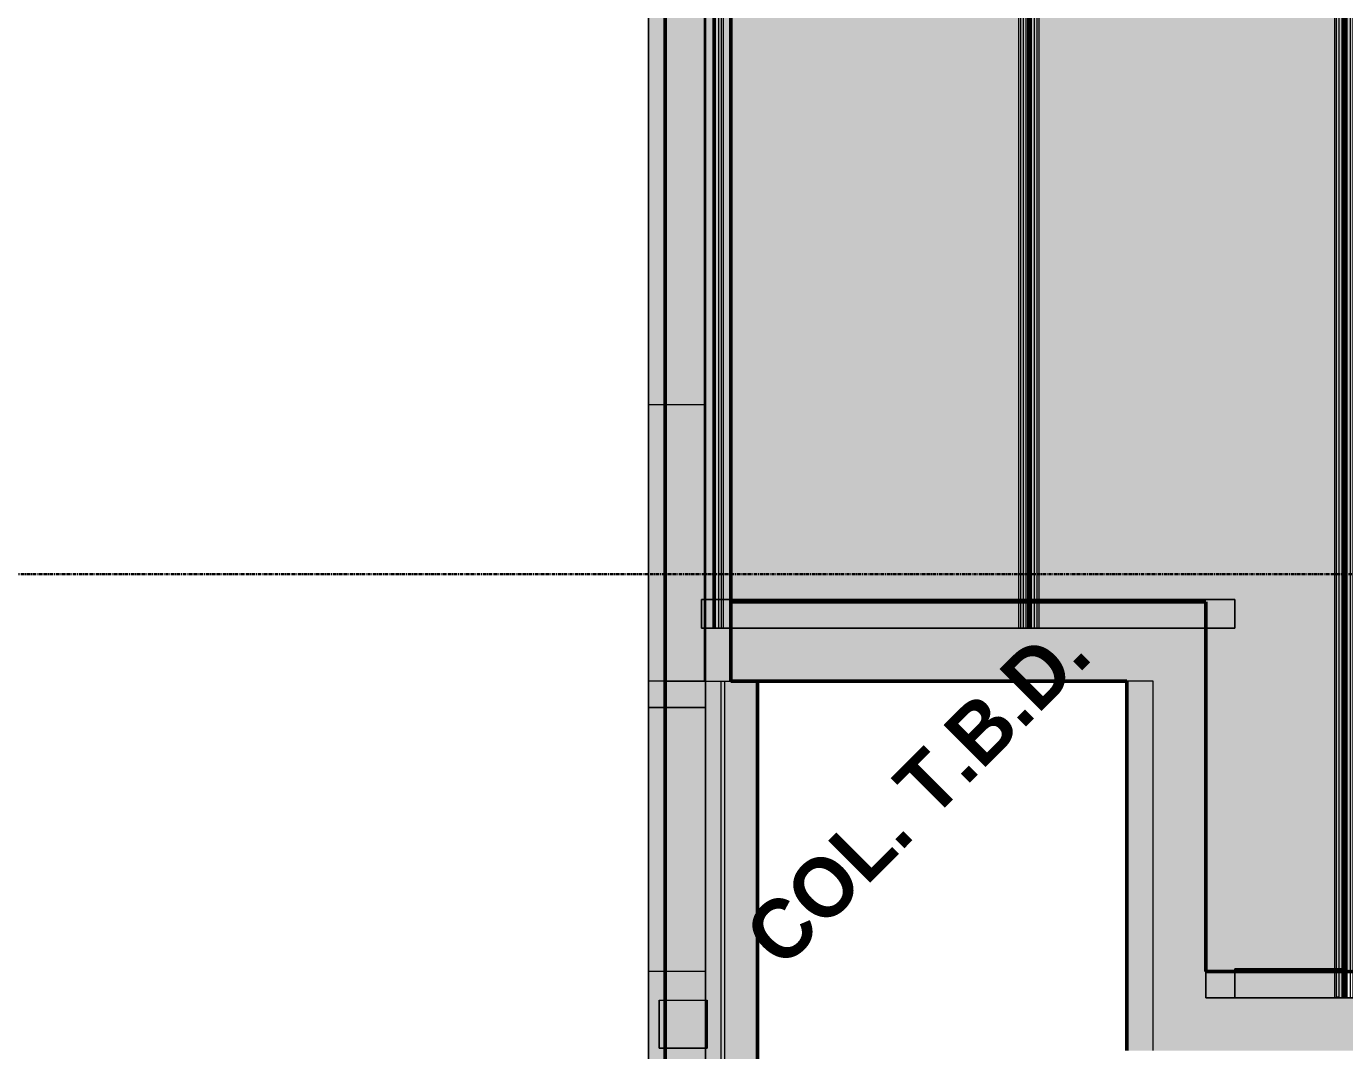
# Model space of a CAD drawing. Header units: inches. Extents: x -15746 to 650, y -81 to 12338.
# Drawn here: x -3926.2 to -3726.3, y 11775 to 11930.2 of the extents above; entities that cross this region are included whole.
import ezdxf

# ---------------------------------------------------------------- set-up
doc = ezdxf.new("R2010")
doc.units = ezdxf.units.IN
doc.header["$MEASUREMENT"] = 0
doc.linetypes.add('Grid Line 1_2_', pattern=[0.875, 0.5, -0.125, 0.125, -0.125])
for name, color, linetype, lineweight in [('A-WALL', 113, 'Continuous', 13), ('S-BEAM', 12, 'Continuous', 9), ('S-COLS', 52, 'Continuous', 9), ('S-COLS-IDEN', 171, 'Continuous', 30), ('S-FNDN', 32, 'Continuous', 13), ('S-GRID', 1, 'Continuous', 9)]:
    doc.layers.add(name, color=color, linetype=linetype, lineweight=lineweight)
doc.styles.add('Century Gothic_B', font='', dxfattribs={"height": 9})
doc.styles.get('Century Gothic_B').set_extended_font_data('Century Gothic', bold=True)

# ---------------------------------------------------------------- blocks, each defined once
blk = doc.blocks.new('CTR - 1st Phase - Shell_rvt-1-FRAMING PLAN - 1ST FLOOR')
at = {"layer": 'A-WALL', "lineweight": 5, "transparency": 33554585}
h = blk.add_hatch(color=13, dxfattribs=at)
h.paths.add_polyline_path([(-3831.82, 11872.85), (-3829.32, 11872.85), (-3829.32, 11933.34), (-3831.82, 11933.34)], flags=0)
h.paths.add_polyline_path([(-3829.32, 12009.39), (-3829.32, 12032.24), (-3831.82, 12032.24), (-3831.82, 12009.39)], flags=0)
h.paths.add_polyline_path([(-3831.82, 12070.27), (-3829.32, 12070.27), (-3829.32, 12087.19), (-3823.2, 12087.19), (-3823.2, 12089.69), (-3831.82, 12089.69), (-3831.82, 12074.25)], flags=0)
h = blk.add_hatch(color=13, dxfattribs=at)
h.paths.add_polyline_path([(-3829.32, 11872.85), (-3823.2, 11872.85), (-3823.2, 11933.34), (-3829.32, 11933.34)], flags=0)
h.paths.add_polyline_path([(-3829.32, 12009.39), (-3823.2, 12009.39), (-3823.2, 12032.24), (-3829.32, 12032.24), (-3829.32, 12031.2)], flags=0)
h.paths.add_polyline_path([(-3829.32, 12070.27), (-3823.2, 12070.27), (-3823.2, 12077.19), (-3829.32, 12077.19), (-3829.32, 12074.25)], flags=0)
h.paths.add_polyline_path([(-3823.2, 12081.06), (-3823.2, 12087.19), (-3829.32, 12087.19)], flags=0)
for points in [[(-3829.32, 11830.99), (-3829.32, 11872.85), (-3831.82, 11872.85), (-3831.82, 11830.99)], [(-3823.82, 11830.99), (-3823.2, 11830.99), (-3823.2, 11838.99), (-3823.82, 11838.99), (-3823.82, 11843.36), (-3823.2, 11843.36), (-3823.2, 11872.85), (-3829.32, 11872.85), (-3829.32, 11830.99)], [(-3829.32, 11786.99), (-3829.32, 11826.99), (-3831.82, 11826.99), (-3831.82, 11786.99)], [(-3823.2, 11786.99), (-3823.2, 11826.99), (-3829.32, 11826.99), (-3829.32, 11786.99), (-3827.75, 11786.99)], [(-3829.32, 11775.36), (-3829.32, 11782.61), (-3830.2, 11782.61), (-3830.2, 11775.36)], [(-3829.32, 11775.36), (-3823.2, 11775.36), (-3823.2, 11782.61), (-3829.32, 11782.61), (-3829.32, 11779.11)]]:
    blk.add_hatch(color=13, dxfattribs=at).paths.add_polyline_path(points, flags=0)
h = blk.add_hatch(color=13, dxfattribs=at)
h.paths.add_polyline_path([(-3829.32, 11551.9), (-3829.32, 11567.79), (-3831.82, 11567.79), (-3831.82, 11551.9)], flags=0)
h.paths.add_polyline_path([(-3829.32, 11759.79), (-3829.32, 11775.36), (-3830.2, 11775.36), (-3830.2, 11782.61), (-3829.32, 11782.61), (-3829.32, 11786.99), (-3831.82, 11786.99), (-3831.82, 11759.79)], flags=0)
h.paths.add_polyline_path([(-3831.82, 11826.99), (-3829.32, 11826.99), (-3829.32, 11830.99), (-3831.82, 11830.99)], flags=0)
h = blk.add_hatch(color=13, dxfattribs=at)
h.paths.add_polyline_path([(-3829.32, 11551.9), (-3823.2, 11551.9), (-3823.2, 11567.79), (-3829.32, 11567.79), (-3829.32, 11563.18)], flags=0)
h.paths.add_polyline_path([(-3823.2, 11759.79), (-3823.2, 11775.36), (-3829.32, 11775.36), (-3829.32, 11759.79), (-3826.78, 11759.79)], flags=0)
h.paths.add_polyline_path([(-3829.32, 11782.61), (-3823.2, 11782.61), (-3823.2, 11786.99), (-3829.32, 11786.99)], flags=0)
h.paths.add_polyline_path([(-3829.32, 11826.99), (-3823.2, 11826.99), (-3823.2, 11830.99), (-3829.32, 11830.99), (-3829.32, 11828.15)], flags=0)
at = {"layer": 'A-WALL', "color": 253}
for p, q in [((-3831.82, 12089.69), (-3831.82, 11872.85)), ((-3831.82, 11872.85), (-3831.82, 11830.99)), ((-3829.32, 11872.85), (-3831.82, 11872.85)), ((-3831.82, 11830.99), (-3831.82, 11826.99)), ((-3829.32, 11830.99), (-3831.82, 11830.99)), ((-3831.82, 11826.99), (-3831.82, 11786.99)), ((-3831.82, 11826.99), (-3829.32, 11826.99)), ((-3831.82, 11786.99), (-3831.82, 11759.79)), ((-3829.32, 11786.99), (-3831.82, 11786.99)), ((-3823.2, 11775.36), (-3823.2, 11782.61))]:
    blk.add_line(p, q, dxfattribs=at)
at = {"layer": 'A-WALL', "color": 9}
for p, q in [((-3823.2, 11872.85), (-3823.2, 12087.19)), ((-3823.2, 11872.85), (-3829.32, 11872.85)), ((-3823.2, 11830.99), (-3823.2, 11872.85)), ((-3829.32, 11830.99), (-3831.82, 11830.99)), ((-3823.2, 11830.99), (-3829.32, 11830.99)), ((-3823.2, 11830.99), (-3829.32, 11830.99)), ((-3823.2, 11826.99), (-3823.2, 11830.99)), ((-3829.32, 11826.99), (-3823.2, 11826.99)), ((-3823.2, 11786.99), (-3823.2, 11826.99)), ((-3823.2, 11786.99), (-3829.32, 11786.99)), ((-3823.2, 11782.61), (-3823.2, 11786.99)), ((-3823.2, 11759.79), (-3823.2, 11775.36))]:
    blk.add_line(p, q, dxfattribs=at)
at = {"layer": 'A-WALL', "color": 33}
for p, q in [((-3831.82, 11551.9), (-3831.82, 11933.34)), ((-3823.2, 11933.34), (-3823.2, 11843.36)), ((-3823.2, 11843.33), (-3823.2, 11838.99)), ((-3823.2, 11838.99), (-3823.2, 11782.61)), ((-3829.32, 11826.99), (-3831.82, 11826.99)), ((-3823.2, 11826.99), (-3829.32, 11826.99)), ((-3829.32, 11786.99), (-3831.82, 11786.99)), ((-3823.2, 11786.99), (-3829.32, 11786.99)), ((-3823.2, 11782.61), (-3823.2, 11775.36)), ((-3823.2, 11775.36), (-3823.2, 11556.21))]:
    blk.add_line(p, q, dxfattribs=at)
blk = doc.blocks.new('CTR - 1st Phase - Common Walls_rvt-1-FRAMING PLAN - 1ST FLOOR')
at = {"layer": 'A-WALL', "lineweight": 5, "transparency": 33554585}
for points in [[(-3823.2, 11838.99), (-3823.2, 11843.36), (-3823.82, 11843.36), (-3823.82, 11838.99)], [(-3822.07, 11838.99), (-3822.07, 11843.36), (-3823.2, 11843.33), (-3823.2, 11838.99)], [(-3774.61, 11842.99), (-3773.77, 11842.99), (-3773.77, 11843.36), (-3774.61, 11843.36)], [(-3751.32, 11838.99), (-3747.32, 11842.99), (-3755.32, 11842.99), (-3755.32, 11838.99)], [(-3747.32, 11838.99), (-3747.32, 11842.99), (-3751.32, 11838.99), (-3749.99, 11838.99)], [(-3727.55, 11786.99), (-3727.15, 11786.99), (-3727.15, 11787.36), (-3727.55, 11787.36)], [(-3727.55, 11783.23), (-3727.15, 11783.24), (-3727.15, 11786.99), (-3727.55, 11786.99), (-3727.55, 11784.26)], [(-3727.55, 11782.99), (-3727.15, 11782.99), (-3727.15, 11783.24), (-3727.55, 11783.23)]]:
    blk.add_hatch(color=8, dxfattribs=at).paths.add_polyline_path(points, flags=0)
h = blk.add_hatch(color=8, dxfattribs=at)
h.paths.add_polyline_path([(-3822.03, 11838.99), (-3821.66, 11838.99), (-3821.66, 11843.36), (-3822.07, 11843.36), (-3822.07, 11838.99)], flags=0)
h.paths.add_polyline_path([(-3774.19, 11838.99), (-3773.77, 11838.99), (-3773.77, 11842.99), (-3774.61, 11842.99), (-3774.61, 11838.99), (-3774.23, 11838.99)], flags=0)
h = blk.add_hatch(color=8, dxfattribs=at)
h.paths.add_polyline_path([(-3821.66, 11838.99), (-3821.23, 11838.99), (-3821.23, 11843.36), (-3821.66, 11843.36), (-3821.66, 11842.99)], flags=0)
h.paths.add_polyline_path([(-3820.83, 11838.99), (-3775.43, 11838.99), (-3775.43, 11842.99), (-3819.32, 11842.99), (-3819.32, 11843.36), (-3820.83, 11843.36), (-3820.83, 11842.99)], flags=0)
h.paths.add_polyline_path([(-3774.61, 11838.99), (-3774.61, 11842.99), (-3775.04, 11842.99), (-3775.04, 11838.99)], flags=0)
h.paths.add_polyline_path([(-3755.32, 11838.99), (-3755.32, 11842.99), (-3772.95, 11842.99), (-3772.95, 11838.99), (-3759.32, 11838.99)], flags=0)
h.paths.add_polyline_path([(-3773.34, 11838.99), (-3773.34, 11842.99), (-3773.77, 11842.99), (-3773.77, 11838.99)], flags=0)
h = blk.add_hatch(color=8, dxfattribs=at)
h.paths.add_polyline_path([(-3820.83, 11838.99), (-3820.83, 11843.36), (-3821.23, 11843.36), (-3821.23, 11838.99)], flags=0)
h.paths.add_polyline_path([(-3775.43, 11838.99), (-3775.04, 11838.99), (-3775.04, 11842.99), (-3775.43, 11842.99), (-3775.43, 11840.6)], flags=0)
h.paths.add_polyline_path([(-3773.34, 11838.99), (-3772.95, 11838.99), (-3772.95, 11842.99), (-3773.34, 11842.99), (-3773.34, 11840.48)], flags=0)
h = blk.add_hatch(color=8, dxfattribs=at)
h.paths.add_polyline_path([(-3742.95, 11838.99), (-3742.95, 11843.36), (-3772.95, 11843.36), (-3772.95, 11842.99), (-3747.32, 11842.99), (-3747.32, 11838.99)], flags=0)
h.paths.add_polyline_path([(-3775.04, 11842.99), (-3774.61, 11842.99), (-3774.61, 11843.36), (-3775.04, 11843.36)], flags=0)
h.paths.add_polyline_path([(-3775.43, 11842.99), (-3775.43, 11843.36), (-3819.32, 11843.36), (-3819.32, 11842.99), (-3801.85, 11842.99)], flags=0)
h.paths.add_polyline_path([(-3773.77, 11842.99), (-3773.34, 11842.99), (-3773.34, 11843.36), (-3773.77, 11843.36)], flags=0)
h = blk.add_hatch(color=8, dxfattribs=at)
h.paths.add_polyline_path([(-3775.04, 11842.99), (-3775.04, 11843.36), (-3775.43, 11843.36), (-3775.43, 11842.99)], flags=0)
h.paths.add_polyline_path([(-3772.95, 11842.99), (-3772.95, 11843.36), (-3773.34, 11843.36), (-3773.34, 11842.99)], flags=0)
h = blk.add_hatch(color=8, dxfattribs=at)
h.paths.add_polyline_path([(-3742.95, 11786.99), (-3727.55, 11786.99), (-3727.55, 11787.36), (-3742.95, 11787.36)], flags=0)
h.paths.add_polyline_path([(-3726.35, 11786.99), (-3725.89, 11786.99), (-3725.89, 11787.36), (-3727.15, 11787.36), (-3727.15, 11786.99), (-3726.72, 11786.99)], flags=0)
h.paths.add_polyline_path([(-3247.07, 11786.99), (-3247.07, 11787.36), (-3247.91, 11787.36), (-3247.91, 11786.99), (-3247.45, 11786.99)], flags=0)
h.paths.add_polyline_path([(-3294.95, 11786.99), (-3294.95, 11787.36), (-3295.79, 11787.36), (-3295.79, 11786.99), (-3295.33, 11786.99)], flags=0)
h.paths.add_polyline_path([(-3678.43, 11786.99), (-3678.01, 11786.99), (-3678.01, 11787.36), (-3678.84, 11787.36), (-3678.84, 11786.99), (-3678.47, 11786.99)], flags=0)
h.paths.add_polyline_path([(-3342.84, 11786.99), (-3342.84, 11787.36), (-3343.67, 11787.36), (-3343.67, 11786.99), (-3343.21, 11786.99)], flags=0)
h.paths.add_polyline_path([(-3630.54, 11786.99), (-3630.13, 11786.99), (-3630.13, 11787.36), (-3630.96, 11787.36), (-3630.96, 11786.99), (-3630.59, 11786.99)], flags=0)
h.paths.add_polyline_path([(-3390.72, 11786.99), (-3390.72, 11787.36), (-3391.55, 11787.36), (-3391.55, 11786.99), (-3391.09, 11786.99)], flags=0)
h.paths.add_polyline_path([(-3582.66, 11786.99), (-3582.25, 11786.99), (-3582.25, 11787.36), (-3583.08, 11787.36), (-3583.08, 11786.99), (-3582.7, 11786.99)], flags=0)
h.paths.add_polyline_path([(-3438.6, 11786.99), (-3438.6, 11787.36), (-3439.43, 11787.36), (-3439.43, 11786.99), (-3438.98, 11786.99)], flags=0)
h.paths.add_polyline_path([(-3534.78, 11786.99), (-3534.36, 11786.99), (-3534.36, 11787.36), (-3535.2, 11787.36), (-3535.2, 11786.99), (-3534.82, 11786.99)], flags=0)
h.paths.add_polyline_path([(-3486.48, 11786.99), (-3486.48, 11787.36), (-3487.32, 11787.36), (-3487.32, 11786.99), (-3486.86, 11786.99)], flags=0)
h = blk.add_hatch(color=8, dxfattribs=at)
h.paths.add_polyline_path([(-3534.82, 11782.99), (-3534.36, 11782.99), (-3534.36, 11786.99), (-3535.2, 11786.99), (-3535.2, 11782.99)], flags=0)
h.paths.add_polyline_path([(-3678.43, 11782.99), (-3678.01, 11782.99), (-3678.01, 11786.99), (-3678.84, 11786.99), (-3678.84, 11782.99), (-3678.47, 11782.99)], flags=0)
h.paths.add_polyline_path([(-3630.54, 11782.99), (-3630.13, 11782.99), (-3630.13, 11786.99), (-3630.96, 11786.99), (-3630.96, 11782.99), (-3630.59, 11782.99)], flags=0)
h.paths.add_polyline_path([(-3247.07, 11782.99), (-3247.07, 11786.99), (-3247.91, 11786.99), (-3247.91, 11782.99), (-3247.45, 11782.99)], flags=0)
h.paths.add_polyline_path([(-3582.66, 11782.99), (-3582.25, 11782.99), (-3582.25, 11786.99), (-3583.08, 11786.99), (-3583.08, 11782.99), (-3582.7, 11782.99)], flags=0)
h.paths.add_polyline_path([(-3294.95, 11782.99), (-3294.95, 11786.99), (-3295.79, 11786.99), (-3295.79, 11782.99), (-3295.33, 11782.99)], flags=0)
h.paths.add_polyline_path([(-3742.95, 11782.99), (-3727.55, 11783.23), (-3727.55, 11786.99), (-3742.95, 11786.99), (-3742.95, 11786.39)], flags=0)
h.paths.add_polyline_path([(-3342.84, 11782.99), (-3342.84, 11786.99), (-3343.67, 11786.99), (-3343.67, 11782.99), (-3343.21, 11782.99)], flags=0)
h.paths.add_polyline_path([(-3486.9, 11782.99), (-3486.48, 11782.99), (-3486.48, 11786.99), (-3487.32, 11786.99), (-3487.32, 11782.99), (-3486.94, 11782.99)], flags=0)
h.paths.add_polyline_path([(-3439.02, 11782.99), (-3438.6, 11782.99), (-3438.6, 11786.99), (-3439.43, 11786.99), (-3439.43, 11782.99), (-3439.06, 11782.99)], flags=0)
h.paths.add_polyline_path([(-3390.72, 11782.99), (-3390.72, 11786.99), (-3391.55, 11786.99), (-3391.55, 11782.99), (-3391.09, 11782.99)], flags=0)
h.paths.add_polyline_path([(-3727.15, 11783.24), (-3725.89, 11783.26), (-3725.89, 11786.99), (-3727.15, 11786.99), (-3727.15, 11784.21)], flags=0)
h = blk.add_hatch(color=8, dxfattribs=at)
h.paths.add_polyline_path([(-3726.27, 11782.99), (-3725.89, 11782.99), (-3725.89, 11783.26), (-3727.15, 11783.24), (-3727.15, 11782.99), (-3726.31, 11782.99)], flags=0)
h.paths.add_polyline_path([(-3727.55, 11782.99), (-3727.55, 11783.23), (-3742.95, 11782.99), (-3734.32, 11782.99)], flags=0)
at = {"layer": 'A-WALL', "color": 33}
for p, q in [((-3823.82, 11843.36), (-3823.2, 11843.36)), ((-3823.2, 11843.36), (-3823.82, 11843.36)), ((-3823.82, 11838.99), (-3823.82, 11843.36)), ((-3823.82, 11843.36), (-3823.82, 11838.99)), ((-3823.82, 11838.99), (-3823.2, 11838.99)), ((-3823.2, 11838.99), (-3823.82, 11838.99))]:
    blk.add_line(p, q, dxfattribs=at)
at = {"layer": 'A-WALL', "color": 253}
for p, q in [((-3823.2, 11843.36), (-3822.07, 11843.36)), ((-3822.03, 11843.36), (-3821.66, 11843.36)), ((-3821.66, 11843.36), (-3821.23, 11843.36)), ((-3821.23, 11843.36), (-3820.83, 11843.36)), ((-3820.83, 11843.36), (-3819.32, 11843.36)), ((-3819.32, 11843.36), (-3775.43, 11843.36)), ((-3775.43, 11843.36), (-3775.04, 11843.36)), ((-3775.04, 11843.36), (-3774.61, 11843.36)), ((-3774.61, 11843.36), (-3774.23, 11843.36)), ((-3774.15, 11843.36), (-3773.77, 11843.36)), ((-3773.77, 11843.36), (-3773.34, 11843.36)), ((-3773.34, 11843.36), (-3772.95, 11843.36)), ((-3772.95, 11843.36), (-3742.95, 11843.36)), ((-3742.95, 11838.99), (-3742.95, 11843.36)), ((-3822.07, 11838.99), (-3823.2, 11838.99)), ((-3821.66, 11838.99), (-3822.03, 11838.99)), ((-3742.95, 11787.36), (-3727.55, 11787.36)), ((-3742.95, 11787.36), (-3742.95, 11786.99)), ((-3742.95, 11786.99), (-3742.95, 11786.8)), ((-3742.95, 11786.79), (-3742.95, 11782.99)), ((-3727.15, 11787.36), (-3726.35, 11787.36))]:
    blk.add_line(p, q, dxfattribs=at)
at = {"layer": 'A-WALL', "color": 9}
for p, q in [((-3822.07, 11843.36), (-3823.2, 11843.36)), ((-3821.66, 11843.36), (-3822.03, 11843.36)), ((-3821.23, 11843.36), (-3821.66, 11843.36)), ((-3820.83, 11843.36), (-3821.23, 11843.36)), ((-3819.32, 11843.36), (-3820.83, 11843.36)), ((-3775.43, 11843.36), (-3819.32, 11843.36)), ((-3775.04, 11843.36), (-3775.43, 11843.36)), ((-3774.23, 11843.36), (-3775.04, 11843.36)), ((-3773.34, 11843.36), (-3774.15, 11843.36)), ((-3772.95, 11843.36), (-3773.34, 11843.36)), ((-3742.95, 11843.36), (-3772.95, 11843.36)), ((-3742.95, 11843.36), (-3742.95, 11838.99)), ((-3823.2, 11838.99), (-3822.07, 11838.99)), ((-3822.03, 11838.99), (-3821.66, 11838.99)), ((-3821.66, 11838.99), (-3821.23, 11838.99)), ((-3821.23, 11838.99), (-3821.66, 11838.99)), ((-3821.23, 11838.99), (-3820.83, 11838.99)), ((-3820.83, 11838.99), (-3821.23, 11838.99)), ((-3820.83, 11838.99), (-3819.32, 11838.99)), ((-3819.32, 11838.99), (-3820.83, 11838.99)), ((-3819.32, 11838.99), (-3775.43, 11838.99)), ((-3775.43, 11838.99), (-3819.32, 11838.99)), ((-3775.43, 11838.99), (-3775.04, 11838.99)), ((-3775.04, 11838.99), (-3775.43, 11838.99)), ((-3775.04, 11838.99), (-3774.61, 11838.99)), ((-3774.61, 11838.99), (-3775.04, 11838.99)), ((-3774.61, 11838.99), (-3774.23, 11838.99)), ((-3774.23, 11838.99), (-3774.61, 11838.99)), ((-3774.15, 11838.99), (-3773.77, 11838.99)), ((-3773.77, 11838.99), (-3774.15, 11838.99)), ((-3773.77, 11838.99), (-3773.34, 11838.99)), ((-3773.34, 11838.99), (-3773.77, 11838.99)), ((-3773.34, 11838.99), (-3772.95, 11838.99)), ((-3772.95, 11838.99), (-3773.34, 11838.99)), ((-3772.95, 11838.99), (-3747.32, 11838.99)), ((-3751.32, 11838.99), (-3772.95, 11838.99)), ((-3747.32, 11838.99), (-3751.32, 11838.99)), ((-3747.32, 11838.99), (-3742.95, 11838.99)), ((-3742.95, 11838.99), (-3747.32, 11838.99)), ((-3727.55, 11787.36), (-3742.95, 11787.36)), ((-3742.95, 11786.99), (-3742.95, 11787.36)), ((-3742.95, 11786.8), (-3742.95, 11786.99)), ((-3742.95, 11782.99), (-3742.95, 11786.79)), ((-3727.15, 11787.36), (-3727.55, 11787.36)), ((-3727.55, 11787.36), (-3727.15, 11787.36)), ((-3726.35, 11787.36), (-3727.15, 11787.36)), ((-3727.55, 11782.99), (-3742.95, 11782.99)), ((-3742.95, 11782.99), (-3727.55, 11782.99)), ((-3727.55, 11782.99), (-3727.15, 11782.99)), ((-3726.35, 11782.99), (-3727.15, 11782.99)), ((-3727.15, 11782.99), (-3726.35, 11782.99))]:
    blk.add_line(p, q, dxfattribs=at)
at = {"layer": 'A-WALL', "color": 254}
blk.add_line((-3727.15, 11782.99), (-3727.55, 11782.99), dxfattribs=at)
blk = doc.blocks.new('034100 - Precast Structural Concrete - Solid Plank - 12_-1872632-FRAMING PLAN - 1ST FLOOR')
at = {"layer": 'S-BEAM', "transparency": 33554483}
for points in [[(4, 23.52), (4, 23.9), (0.12, 23.9), (0.12, 23.52), (3.76, 23.52)], [(4, 23.09), (0.12, 23.09), (0.12, 22.7), (4, 22.7)], [(237.82, 23.52), (237.82, 23.9), (4, 23.9), (4, 23.52), (222.21, 23.52)], [(237.82, 23.09), (4, 23.09), (4, 22.7), (237.82, 22.7)], [(237.82, 23.9), (237.82, 23.94), (222.21, 23.9)], [(2.49, -22.7), (0.12, -22.7), (0.12, -23.09), (2.1, -23.09)], [(237.82, -23.52), (0.12, -23.52), (0.12, -23.9), (237.82, -23.9)], [(237.82, -23.09), (237.82, -22.7), (2.49, -22.7), (2.1, -23.09), (237.82, -23.09)]]:
    blk.add_hatch(color=256, dxfattribs=at).paths.add_polyline_path(points, flags=0)
h = blk.add_hatch(color=256, dxfattribs=at)
h.paths.add_polyline_path([(4, 22.7), (0.12, 22.7), (0.12, -22.7), (2.49, -22.7), (4, -21.19), (4, -3.72)], flags=0)
h.paths.add_polyline_path([(4, 23.09), (4, 23.52), (0.12, 23.52), (0.12, 23.09), (3.76, 23.09)], flags=0)
h.paths.add_polyline_path([(2.1, -23.09), (0.12, -23.09), (0.12, -23.52), (1.67, -23.52)], flags=0)
h = blk.add_hatch(color=256, dxfattribs=at)
h.paths.add_polyline_path([(237.82, -3.72), (237.82, 22.7), (4, 22.7), (4, -21.19), (237.82, -21.19)], flags=0)
h.paths.add_polyline_path([(237.82, 23.09), (237.82, 23.52), (4, 23.52), (4, 23.09), (222.21, 23.09)], flags=0)
h = blk.add_hatch(color=256, dxfattribs=at)
h.paths.add_polyline_path([(237.82, -21.19), (4, -21.19), (2.49, -22.7), (237.82, -22.7)], flags=0)
h.paths.add_polyline_path([(237.82, -23.52), (237.82, -23.09), (2.1, -23.09), (1.67, -23.52), (237.73, -23.52)], flags=0)
at = {"layer": 'S-BEAM'}
for p, q in [((0, 23.94), (0, 23.9)), ((0, 23.94), (4, 23.94)), ((0, 23.76), (0, 23.9)), ((0, 23.9), (0, 23.52)), ((0, 23.9), (4, 23.9)), ((0, 22.7), (0, 23.76)), ((0, 23.76), (4, 23.76)), ((0, 23.76), (4, 23.76)), ((0, 23.52), (0, -23.52)), ((0, 23.52), (4, 23.52)), ((0, 22.7), (0, 23.09)), ((0, 23.09), (0, 22.7)), ((0, 23.09), (4, 23.09)), ((0, 23.09), (4, 23.09)), ((0, 22.4), (0, 22.7)), ((0, 22.7), (4, 22.7)), ((0, -22.4), (0, 22.4)), ((0, 22.4), (4, 22.4)), ((4, 23.94), (238.2, 23.94)), ((4, 23.9), (238.2, 23.9)), ((4, 23.76), (238.2, 23.76)), ((4, 23.76), (238.2, 23.76)), ((4, 23.52), (238.2, 23.52)), ((4, 23.09), (238.2, 23.09)), ((4, 23.09), (238.2, 23.09)), ((4, 22.7), (238.2, 22.7)), ((4, 22.4), (238.2, 22.4)), ((238.2, 23.94), (242.2, 23.94)), ((238.2, 23.9), (242.2, 23.9)), ((238.2, 23.76), (242.2, 23.76)), ((238.2, 23.76), (242.2, 23.76)), ((238.2, 23.52), (242.2, 23.52)), ((238.2, 23.09), (242.2, 23.09)), ((238.2, 23.09), (242.2, 23.09)), ((238.2, 22.7), (242.2, 22.7)), ((238.2, 22.4), (242.2, 22.4)), ((242.2, 23.9), (242.2, 23.94)), ((242.2, 23.52), (242.2, 23.9)), ((242.2, 23.9), (242.2, 23.76)), ((242.2, 23.76), (242.2, 23.52)), ((242.2, -21.19), (242.2, 23.52)), ((242.2, 23.52), (242.2, 22.7)), ((242.2, 22.7), (242.2, 23.09)), ((242.2, 23.09), (242.2, 22.7)), ((242.2, 22.7), (242.2, 22.4)), ((242.2, 22.4), (242.2, -21.19)), ((242.2, -23.52), (242.2, -21.19)), ((242.2, -21.19), (242.2, -22.4)), ((0, -22.7), (0, -22.4)), ((0, -22.4), (2.79, -22.4)), ((0, -23.76), (0, -22.7)), ((0, -22.7), (0, -23.09)), ((0, -23.09), (0, -22.7)), ((0, -22.7), (2.49, -22.7)), ((0, -23.09), (2.1, -23.09)), ((0, -23.09), (2.1, -23.09)), ((0, -23.52), (0, -23.9)), ((242.2, -23.52), (0, -23.52)), ((0, -23.9), (0, -23.76)), ((242.2, -23.76), (0, -23.76)), ((0, -23.76), (242.2, -23.76)), ((0, -23.9), (0, -23.94)), ((0, -23.9), (242.2, -23.9)), ((0, -23.94), (242.2, -23.94)), ((2.1, -23.09), (242.2, -23.09)), ((2.1, -23.09), (242.2, -23.09)), ((2.49, -22.7), (242.2, -22.7)), ((2.79, -22.4), (242.2, -22.4)), ((242.2, -22.4), (242.2, -22.7)), ((242.2, -22.7), (242.2, -23.09)), ((242.2, -23.09), (242.2, -22.7)), ((242.2, -22.7), (242.2, -23.52)), ((242.2, -23.52), (242.2, -23.76)), ((242.2, -23.9), (242.2, -23.52)), ((242.2, -23.76), (242.2, -23.9)), ((242.2, -23.94), (242.2, -23.9))]:
    blk.add_line(p, q, dxfattribs=at)
blk = doc.blocks.new('034100 - Precast Structural Concrete - Solid Plank - 12_-1872631-FRAMING PLAN - 1ST FLOOR')
at = {"layer": 'S-BEAM', "transparency": 33554483}
for points in [[(4, 23.52), (4, 23.9), (0.12, 23.9), (0.12, 23.52), (3.25, 23.52)], [(4, 23.09), (0.12, 23.09), (0.12, 22.7), (4, 22.7)], [(293.82, 23.52), (293.82, 23.9), (4, 23.9), (4, 23.52), (222.21, 23.52)], [(293.82, 23.09), (4, 23.09), (4, 22.7), (293.82, 22.7)], [(293.82, 23.9), (293.82, 23.94), (222.21, 23.9)], [(4, -22.7), (0.12, -22.7), (0.12, -23.09), (4, -23.09)], [(4, -23.9), (4, -23.52), (0.12, -23.52), (0.12, -23.9), (3.5, -23.9)], [(4, -23.94), (4, -23.9), (3.5, -23.94)], [(293.82, -22.7), (4, -22.7), (4, -23.09), (293.82, -23.09)], [(293.82, -23.9), (293.82, -23.52), (4, -23.52), (4, -23.9), (242.2, -23.9)]]:
    blk.add_hatch(color=256, dxfattribs=at).paths.add_polyline_path(points, flags=0)
h = blk.add_hatch(color=256, dxfattribs=at)
h.paths.add_polyline_path([(4, -23.09), (0.12, -23.09), (0.12, -23.52), (4, -23.52)], flags=0)
h.paths.add_polyline_path([(4, -22.7), (4, 22.7), (0.12, 22.7), (0.12, -22.7), (3.49, -22.7)], flags=0)
h.paths.add_polyline_path([(4, 23.09), (4, 23.52), (0.12, 23.52), (0.12, 23.09), (3.25, 23.09)], flags=0)
h = blk.add_hatch(color=256, dxfattribs=at)
h.paths.add_polyline_path([(293.82, -23.09), (4, -23.09), (4, -23.52), (293.82, -23.52)], flags=0)
h.paths.add_polyline_path([(293.82, -22.7), (293.82, 22.7), (4, 22.7), (4, -22.7), (222.21, -22.7)], flags=0)
h.paths.add_polyline_path([(293.82, 23.09), (293.82, 23.52), (4, 23.52), (4, 23.09), (222.21, 23.09)], flags=0)
at = {"layer": 'S-BEAM'}
for p, q in [((0, 23.94), (0, 23.9)), ((0, 23.94), (4, 23.94)), ((0, 23.76), (0, 23.9)), ((0, 23.9), (0, 23.52)), ((0, 23.9), (4, 23.9)), ((0, 22.7), (0, 23.76)), ((0, 23.76), (4, 23.76)), ((0, 23.76), (4, 23.76)), ((0, 23.52), (0, -23.52)), ((0, 23.52), (4, 23.52)), ((0, 22.7), (0, 23.09)), ((0, 23.09), (0, 22.7)), ((0, 23.09), (4, 23.09)), ((0, 23.09), (4, 23.09)), ((0, 22.4), (0, 22.7)), ((0, 22.7), (4, 22.7)), ((0, -22.4), (0, 22.4)), ((0, 22.4), (4, 22.4)), ((4, 23.94), (294.2, 23.94)), ((4, 23.9), (294.2, 23.9)), ((4, 23.76), (294.2, 23.76)), ((4, 23.76), (294.2, 23.76)), ((4, 23.52), (294.2, 23.52)), ((4, 23.09), (294.2, 23.09)), ((4, 23.09), (294.2, 23.09)), ((4, 22.7), (294.2, 22.7)), ((4, 22.4), (294.2, 22.4)), ((294.2, 23.94), (298.2, 23.94)), ((294.2, 23.9), (298.2, 23.9)), ((294.2, 23.76), (298.2, 23.76)), ((294.2, 23.76), (298.2, 23.76)), ((294.2, 23.52), (298.2, 23.52)), ((294.2, 23.09), (298.2, 23.09)), ((294.2, 23.09), (298.2, 23.09)), ((294.2, 22.7), (298.2, 22.7)), ((294.2, 22.4), (298.2, 22.4)), ((298.2, 23.9), (298.2, 23.94)), ((298.2, 23.52), (298.2, 23.9)), ((298.2, 23.9), (298.2, 23.76)), ((298.2, 23.76), (298.2, 23.52)), ((298.2, -23.52), (298.2, 23.52)), ((298.2, 23.52), (298.2, 22.7)), ((298.2, 22.7), (298.2, 23.09)), ((298.2, 23.09), (298.2, 22.7)), ((298.2, 22.7), (298.2, 22.4)), ((298.2, 22.4), (298.2, -22.4)), ((0, -22.7), (0, -22.4)), ((0, -22.4), (4, -22.4)), ((0, -23.76), (0, -22.7)), ((0, -22.7), (0, -23.09)), ((0, -23.09), (0, -22.7)), ((0, -22.7), (4, -22.7)), ((0, -23.09), (4, -23.09)), ((0, -23.09), (4, -23.09)), ((0, -23.52), (0, -23.9)), ((4, -23.52), (0, -23.52)), ((0, -23.9), (0, -23.76)), ((4, -23.76), (0, -23.76)), ((0, -23.76), (4, -23.76)), ((0, -23.9), (0, -23.94)), ((0, -23.9), (4, -23.9)), ((0, -23.94), (4, -23.94)), ((4, -22.4), (294.2, -22.4)), ((4, -22.7), (294.2, -22.7)), ((4, -23.09), (294.2, -23.09)), ((4, -23.09), (294.2, -23.09)), ((294.2, -23.52), (4, -23.52)), ((294.2, -23.76), (4, -23.76)), ((4, -23.76), (294.2, -23.76)), ((4, -23.9), (294.2, -23.9)), ((4, -23.94), (294.2, -23.94)), ((294.2, -22.4), (295.18, -22.4)), ((294.2, -22.7), (295.17, -22.7)), ((294.2, -23.09), (295.15, -23.09)), ((294.2, -23.09), (295.15, -23.09)), ((295.14, -23.52), (294.2, -23.52)), ((295.12, -23.76), (294.2, -23.76)), ((294.2, -23.76), (295.12, -23.76)), ((294.2, -23.9), (295.12, -23.9)), ((294.2, -23.94), (295.12, -23.94)), ((295.14, -23.94), (298.2, -23.94)), ((298.2, -23.76), (295.15, -23.76)), ((295.15, -23.76), (298.2, -23.76)), ((295.15, -23.9), (298.2, -23.9)), ((298.2, -23.52), (295.16, -23.52)), ((295.18, -23.09), (298.2, -23.09)), ((295.18, -23.09), (298.2, -23.09)), ((295.2, -22.7), (298.2, -22.7)), ((295.21, -22.4), (298.2, -22.4)), ((298.2, -22.4), (298.2, -22.7)), ((298.2, -22.7), (298.2, -23.09)), ((298.2, -23.09), (298.2, -22.7)), ((298.2, -22.7), (298.2, -23.52)), ((298.2, -23.52), (298.2, -23.76)), ((298.2, -23.9), (298.2, -23.52)), ((298.2, -23.76), (298.2, -23.9)), ((298.2, -23.94), (298.2, -23.9))]:
    blk.add_line(p, q, dxfattribs=at)

msp = doc.modelspace()

# ---------------------------------------------------------------- hatches: boundary and pattern name
at = {"layer": 'A-WALL', "lineweight": 5, "transparency": 33554483}
for points in [[(-3775.43004, 11830.9894), (-3755.32374, 11830.9894), (-3755.32374, 11838.9894), (-3819.32374, 11838.9894), (-3819.32374, 11830.9894), (-3801.85045, 11830.9894)], [(-3747.32374, 11786.9894), (-3747.32374, 11838.9894), (-3755.32374, 11838.9894), (-3755.32374, 11786.9894)], [(-3747.32374, 11782.9894), (-3747.32374, 11786.9894), (-3755.32374, 11786.9894), (-3755.32374, 11782.9894), (-3751.32374, 11782.9894)], [(-3211.32374, 11774.9894), (-3211.32374, 11782.9894), (-3755.32374, 11782.9894), (-3755.32374, 11774.9894), (-3247.0724, 11774.9894)]]:
    msp.add_hatch(color=256, dxfattribs=at).paths.add_polyline_path(points, flags=0)
at = {"layer": 'A-WALL', "transparency": 33554483}
msp.add_hatch(color=256, dxfattribs=at).paths.add_polyline_path([(-3755.32374, 11786.9894), (-3755.32374, 11830.9894), (-3759.32374, 11830.9894), (-3759.32374, 11786.9894)], flags=0)
h = msp.add_hatch(color=256, dxfattribs=at)
h.paths.add_polyline_path([(-3200.02389, 11774.9894), (-3199.6072, 11774.9894), (-3199.64853, 11782.9894), (-3203.32374, 11782.9894), (-3203.32374, 11774.9894), (-3200.45366, 11774.9894)], flags=0)
h.paths.add_polyline_path([(-3755.32374, 11774.9894), (-3755.32374, 11786.9894), (-3759.32374, 11786.9894), (-3759.32374, 11774.9894)], flags=0)
at = {"layer": 'S-BEAM', "lineweight": 5, "transparency": 33554483}
for points in [[(-3773.77319, 11843.3644), (-3773.77319, 12077.1894), (-3774.14855, 12077.1894), (-3774.14855, 11843.3644)], [(-3772.94972, 11843.3644), (-3772.94972, 12077.1894), (-3773.34342, 12077.1894), (-3773.34342, 11843.3644)], [(-3727.15445, 11838.9894), (-3727.15445, 12077.1894), (-3727.54815, 12077.1894), (-3727.54815, 11838.9894)], [(-3726.72468, 11838.9894), (-3726.34932, 11838.9894), (-3726.34932, 12077.1894), (-3726.72468, 12077.1894), (-3726.72468, 11858.97631)], [(-3774.18988, 11843.3644), (-3774.14855, 11843.3644), (-3774.18988, 11858.97631)], [(-3726.34932, 11838.9894), (-3726.30799, 11838.9894), (-3726.34932, 11858.97631)], [(-3727.15445, 11787.3644), (-3727.15445, 11838.9894), (-3727.54815, 11838.9894), (-3727.54815, 11787.3644)], [(-3726.72468, 11787.3644), (-3726.34932, 11787.3644), (-3726.34932, 11838.9894), (-3726.72468, 11838.9894)], [(-3747.32374, 11782.9894), (-3742.94874, 11782.9894), (-3742.94874, 11786.9894), (-3747.32374, 11786.9894)]]:
    msp.add_hatch(color=256, dxfattribs=at).paths.add_polyline_path(points, flags=0)
h = msp.add_hatch(color=256, dxfattribs=at)
h.paths.add_polyline_path([(-3727.15445, 11838.9894), (-3726.72468, 11838.9894), (-3726.72468, 12077.1894), (-3727.15445, 12077.1894), (-3727.15445, 11858.97631)], flags=0)
h.paths.add_polyline_path([(-3727.54815, 11838.9894), (-3727.54815, 12077.1894), (-3772.94972, 12077.1894), (-3772.94972, 11843.3644), (-3742.94874, 11843.3644), (-3742.94874, 11838.9894), (-3734.31656, 11838.9894)], flags=0)
h.paths.add_polyline_path([(-3773.77319, 11843.3644), (-3773.34342, 11843.3644), (-3773.34342, 12077.1894), (-3773.77319, 12077.1894), (-3773.77319, 11858.97631)], flags=0)
h = msp.add_hatch(color=256, dxfattribs=at)
h.paths.add_polyline_path([(-3747.32374, 11786.9894), (-3742.94874, 11786.9894), (-3742.94874, 11787.3644), (-3727.54815, 11787.3644), (-3727.54815, 11838.9894), (-3747.32374, 11838.9894), (-3747.32374, 11787.3644)], flags=0)
h.paths.add_polyline_path([(-3727.15445, 11787.3644), (-3726.72468, 11787.3644), (-3726.72468, 11838.9894), (-3727.15445, 11838.9894)], flags=0)
at = {"layer": 'S-COLS', "lineweight": 5, "transparency": 33554483}
msp.add_hatch(color=256, dxfattribs=at).paths.add_polyline_path([(-3822.94874, 11775.3644), (-3822.94874, 11782.6144), (-3823.19874, 11782.6144), (-3823.19874, 11775.3644)], flags=0)
at = {"layer": 'S-FNDN', "transparency": 33554483}
h = msp.add_hatch(color=256, dxfattribs=at)
h.paths.add_polyline_path([(-3821.65508, 11830.9894), (-3819.32374, 11830.9894), (-3819.32374, 11838.9894), (-3823.19874, 11838.9894), (-3823.19874, 11830.9894), (-3822.03043, 11830.9894)], flags=0)
h.paths.add_polyline_path([(-3822.07177, 11843.3644), (-3822.07177, 12077.1894), (-3823.19874, 12077.1894), (-3823.19874, 11843.3644)], flags=0)
msp.add_hatch(color=256, dxfattribs=at).paths.add_polyline_path([(-3815.32374, 11550.9894), (-3815.32374, 11830.9894), (-3823.19874, 11830.9894), (-3823.19874, 11782.6144), (-3822.94874, 11782.6144), (-3822.94874, 11775.3644), (-3823.19874, 11775.3644), (-3823.19874, 11550.9894), (-3819.32374, 11550.9894)], flags=0)

# ---------------------------------------------------------------- linework, layer by layer
at = {"layer": 'A-WALL', "lineweight": 50}
for p, q in [((-3819.32374, 11842.9894), (-3747.32374, 11842.9894)), ((-3747.32374, 11842.9894), (-3747.32374, 11786.9894)), ((-3759.32374, 11830.9894), (-3815.32374, 11830.9894)), ((-3759.32374, 11774.9894), (-3759.32374, 11830.9894)), ((-3747.32374, 11786.9894), (-3154.32374, 11786.9894))]:
    msp.add_line(p, q, dxfattribs=at)
at = {"layer": 'A-WALL'}
for p, q in [((-3819.32374, 11838.9894), (-3747.32374, 11838.9894)), ((-3755.32374, 11830.9894), (-3759.32374, 11830.9894)), ((-3755.32374, 11774.9894), (-3755.32374, 11830.9894)), ((-3747.32374, 11786.9894), (-3747.32374, 11782.9894)), ((-3747.32374, 11782.9894), (-3726.34932, 11782.9894)), ((-3726.34932, 11782.9894), (-3203.32374, 11782.9894))]:
    msp.add_line(p, q, dxfattribs=at)
at = {"layer": 'S-BEAM'}
for p, q in [((-3774.18988, 12077.1894), (-3774.18988, 11842.9894)), ((-3774.14855, 12077.1894), (-3774.14855, 11842.9894)), ((-3774.01271, 11842.9894), (-3774.01271, 12077.1894)), ((-3774.01271, 12077.1894), (-3774.01271, 11842.9894)), ((-3773.77319, 11842.9894), (-3773.77319, 12077.1894)), ((-3773.34342, 12077.1894), (-3773.34342, 11842.9894)), ((-3773.34342, 12077.1894), (-3773.34342, 11842.9894)), ((-3772.94972, 12077.1894), (-3772.94972, 11842.9894)), ((-3772.65051, 12077.1894), (-3772.65051, 11842.9894)), ((-3727.84736, 12077.1894), (-3727.84736, 11838.9894)), ((-3727.54815, 12077.1894), (-3727.54815, 11838.9894)), ((-3727.15445, 12077.1894), (-3727.15445, 11838.9894)), ((-3727.15445, 12077.1894), (-3727.15445, 11838.9894)), ((-3726.72468, 12077.1894), (-3726.72468, 11838.9894)), ((-3726.48515, 12077.1894), (-3726.48515, 11838.9894)), ((-3726.48515, 12077.1894), (-3726.48515, 11838.9894)), ((-3726.34932, 12077.1894), (-3726.34932, 11838.9894)), ((-3726.30799, 12077.1894), (-3726.30799, 11838.9894)), ((-3774.18988, 11842.9894), (-3774.18988, 11838.9894)), ((-3774.14855, 11842.9894), (-3774.14855, 11838.9894)), ((-3774.01271, 11838.9894), (-3774.01271, 11842.9894)), ((-3774.01271, 11842.9894), (-3774.01271, 11838.9894)), ((-3773.77319, 11838.9894), (-3773.77319, 11842.9894)), ((-3773.34342, 11842.9894), (-3773.34342, 11838.9894)), ((-3773.34342, 11842.9894), (-3773.34342, 11838.9894)), ((-3772.94972, 11842.9894), (-3772.94972, 11838.9894)), ((-3772.65051, 11842.9894), (-3772.65051, 11838.9894)), ((-3774.18988, 11838.9894), (-3774.14855, 11838.9894)), ((-3774.01271, 11838.9894), (-3774.14855, 11838.9894)), ((-3774.14855, 11838.9894), (-3773.77319, 11838.9894)), ((-3773.77319, 11838.9894), (-3774.01271, 11838.9894)), ((-3773.77319, 11838.9894), (-3747.32374, 11838.9894)), ((-3772.94972, 11838.9894), (-3773.77319, 11838.9894)), ((-3772.94972, 11838.9894), (-3773.34342, 11838.9894)), ((-3773.34342, 11838.9894), (-3772.94972, 11838.9894)), ((-3772.65051, 11838.9894), (-3772.94972, 11838.9894)), ((-3747.32374, 11838.9894), (-3772.65051, 11838.9894)), ((-3747.32374, 11782.9894), (-3747.32374, 11838.9894)), ((-3747.32374, 11838.9894), (-3747.32374, 11786.9894)), ((-3727.84736, 11838.9894), (-3727.84736, 11786.9894)), ((-3727.54815, 11838.9894), (-3727.54815, 11786.9894)), ((-3727.15445, 11838.9894), (-3727.15445, 11786.9894)), ((-3727.15445, 11838.9894), (-3727.15445, 11786.9894)), ((-3726.72468, 11838.9894), (-3726.72468, 11786.9894)), ((-3726.48515, 11838.9894), (-3726.48515, 11786.9894)), ((-3726.48515, 11838.9894), (-3726.48515, 11786.9894)), ((-3726.34932, 11838.9894), (-3726.34932, 11786.9894)), ((-3726.30799, 11838.9894), (-3726.30799, 11786.9894)), ((-3747.32374, 11786.9894), (-3747.32374, 11782.9894)), ((-3727.84736, 11786.9894), (-3727.84736, 11786.13952)), ((-3727.54815, 11786.9894), (-3727.54815, 11786.12646)), ((-3727.15445, 11786.9894), (-3727.15445, 11786.10928)), ((-3727.15445, 11786.9894), (-3727.15445, 11786.10928)), ((-3726.72468, 11786.9894), (-3726.72468, 11786.09053)), ((-3726.48515, 11786.9894), (-3726.48515, 11786.08008)), ((-3726.48515, 11786.9894), (-3726.48515, 11786.08008)), ((-3726.34932, 11786.9894), (-3726.34932, 11786.07415)), ((-3726.30799, 11786.9894), (-3726.30799, 11786.07235)), ((-3727.84736, 11786.11405), (-3727.84736, 11782.9894)), ((-3727.54815, 11786.10061), (-3727.54815, 11782.9894)), ((-3727.15445, 11786.08291), (-3727.15445, 11782.9894)), ((-3727.15445, 11786.08291), (-3727.15445, 11782.9894)), ((-3726.72468, 11786.0636), (-3726.72468, 11782.9894)), ((-3726.48515, 11786.05283), (-3726.48515, 11782.9894)), ((-3726.48515, 11786.05283), (-3726.48515, 11782.9894)), ((-3726.34932, 11786.04673), (-3726.34932, 11782.9894)), ((-3726.30799, 11786.04487), (-3726.30799, 11782.9894)), ((-3727.84736, 11782.9894), (-3747.32374, 11782.9894)), ((-3747.32374, 11782.9894), (-3726.72468, 11782.9894)), ((-3727.54815, 11782.9894), (-3727.84736, 11782.9894)), ((-3726.48515, 11782.9894), (-3727.54815, 11782.9894)), ((-3727.54815, 11782.9894), (-3727.15445, 11782.9894)), ((-3727.15445, 11782.9894), (-3727.54815, 11782.9894)), ((-3726.72468, 11782.9894), (-3726.34932, 11782.9894)), ((-3726.34932, 11782.9894), (-3726.48515, 11782.9894)), ((-3726.34932, 11782.9894), (-3726.30799, 11782.9894))]:
    msp.add_line(p, q, dxfattribs=at)
at = {"layer": 'S-COLS'}
for p, q in [((-3830.19874, 11775.3644), (-3830.19874, 11782.6144)), ((-3830.19874, 11782.6144), (-3829.32374, 11782.6144)), ((-3830.19874, 11782.6144), (-3829.32374, 11782.6144)), ((-3830.19874, 11782.6144), (-3830.19874, 11775.3644)), ((-3829.32374, 11782.6144), (-3822.94874, 11782.6144)), ((-3829.32374, 11782.6144), (-3823.19874, 11782.6144)), ((-3823.19874, 11782.6144), (-3822.94874, 11782.6144)), ((-3822.94874, 11782.6144), (-3822.94874, 11775.3644)), ((-3822.94874, 11775.3644), (-3822.94874, 11782.6144)), ((-3829.32374, 11775.3644), (-3830.19874, 11775.3644)), ((-3830.19874, 11775.3644), (-3829.32374, 11775.3644)), ((-3822.94874, 11775.3644), (-3829.32374, 11775.3644)), ((-3829.32374, 11775.3644), (-3823.19874, 11775.3644)), ((-3823.19874, 11775.3644), (-3822.94874, 11775.3644))]:
    msp.add_line(p, q, dxfattribs=at)
at = {"layer": 'S-FNDN', "lineweight": 50}
for p, q in [((-3829.32374, 9899.1894), (-3829.32374, 12087.1894)), ((-3819.32374, 12077.1894), (-3819.32374, 11830.9894)), ((-3819.32374, 11830.9894), (-3815.32374, 11830.9894)), ((-3815.32374, 11830.9894), (-3815.32374, 11550.9894))]:
    msp.add_line(p, q, dxfattribs=at)
at = {"layer": 'S-FNDN'}
for p, q in [((-3823.32374, 11830.9894), (-3823.32374, 12081.1894)), ((-3829.32374, 11830.9894), (-3819.32374, 11830.9894)), ((-3820.82374, 11550.9894), (-3820.82374, 11830.9894)), ((-3820.32374, 11830.9894), (-3820.32374, 11550.9894))]:
    msp.add_line(p, q, dxfattribs=at)
at = {"layer": 'S-GRID', "linetype": 'Grid Line 1_2_', "lineweight": 30}
msp.add_line((-1814.20638, 11847.1894), (-4076.95, 11847.1894), dxfattribs=at)

# ---------------------------------------------------------------- block references
at = {"lineweight": 5}
for name in ['CTR - 1st Phase - Shell_rvt-1-FRAMING PLAN - 1ST FLOOR', 'CTR - 1st Phase - Common Walls_rvt-1-FRAMING PLAN - 1ST FLOOR']:
    msp.add_blockref(name, (0, 0), dxfattribs=at)
at = {"layer": 'S-BEAM', "rotation": 270.0000000000003}
for name, p in [('034100 - Precast Structural Concrete - Solid Plank - 12_-1872632-FRAMING PLAN - 1ST FLOOR', (-3798.13082, 12081.1894)), ('034100 - Precast Structural Concrete - Solid Plank - 12_-1872631-FRAMING PLAN - 1ST FLOOR', (-3702.36704, 12081.1894))]:
    msp.add_blockref(name, p, dxfattribs=at)

# ---------------------------------------------------------------- texts
at = {"layer": 'S-COLS-IDEN', "lineweight": 9, "insert": (-3817.92587, 11793.49142), "char_height": 9, "width": 79.386, "attachment_point": 1, "rotation": 45, "style": 'Century Gothic_B'}
msp.add_mtext('COL. T.B.D.', dxfattribs=at)

doc.saveas('drawing.dxf')
